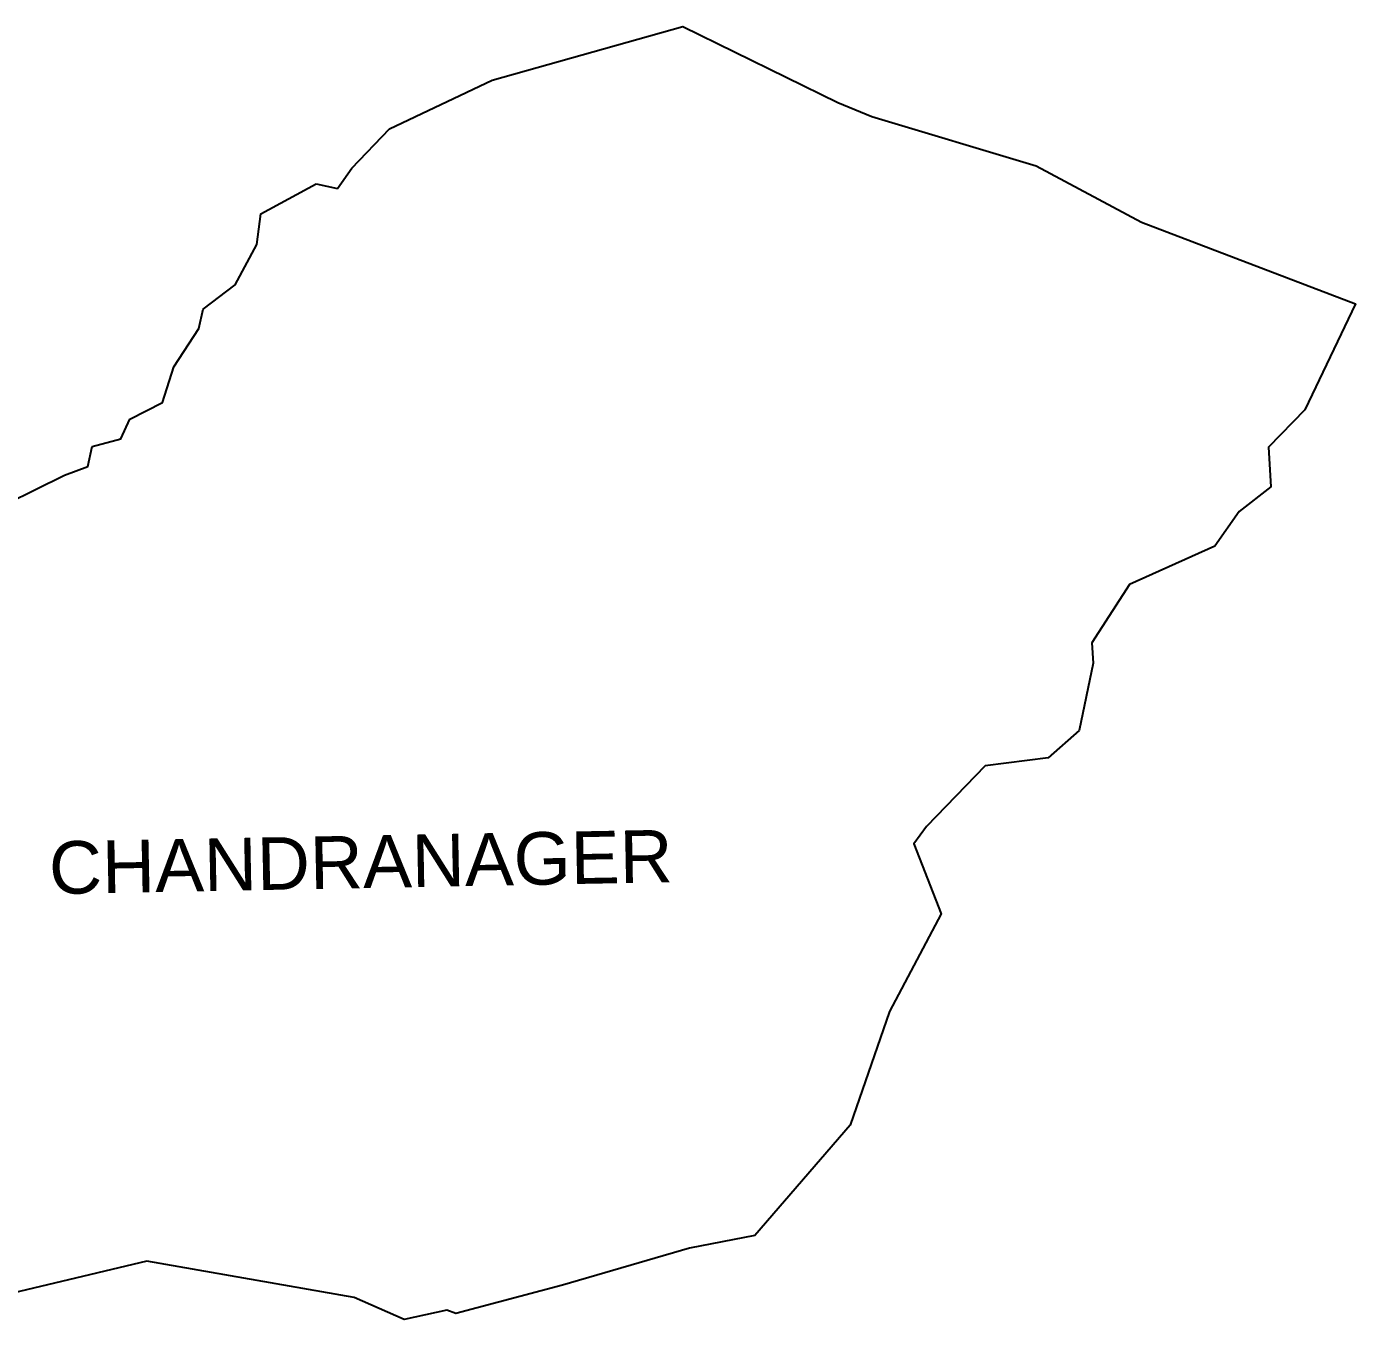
# Model space of a CAD drawing. Header units: metres. Extents: x 301053 to 306417, y 1960590 to 1964183.
# Drawn here: x 303666 to 306417, y 1961507 to 1964183 of the extents above; entities that cross this region are included whole.
import ezdxf

# ---------------------------------------------------------------- set-up
doc = ezdxf.new("R2010")
doc.units = ezdxf.units.M
doc.header["$MEASUREMENT"] = 0
doc.layers.add('VILLAGE NAME', color=250, linetype='Continuous')
doc.styles.get("Standard").update_dxf_attribs({"font": 'simplex.shx'})

msp = doc.modelspace()

# ---------------------------------------------------------------- linework, layer by layer
at = {"color": 6, "flags": 128}
for points in [[(304309.7, 1963848.4), (304339.5, 1963890.5), (304417.3, 1963971.4), (304629.6, 1964072.2), (305024.7, 1964183.3), (305345.6, 1964026.1), (305415.6, 1963997.1), (305755.9, 1963894.8), (305974.4, 1963778.2), (306417.1, 1963609.6), (306312.3, 1963389.9), (306237.2, 1963312.9), (306242, 1963230.5), (306176.4, 1963180), (306126.3, 1963107.7), (305949.3, 1963028.7), (305871.1, 1962907.6), (305873.9, 1962866), (305844.8, 1962726.3), (305780.6, 1962669.6), (305650.4, 1962653.1), (305529.1, 1962527.4), (305503, 1962491.8), (305559.6, 1962346.8), (305452.1, 1962145), (305370.8, 1961909.6), (305173.9, 1961681.1), (305038.3, 1961654.6), (304775.6, 1961578.3), (304554.4, 1961519.7), (304535.9, 1961526.7), (304447.8, 1961507.5), (304343.8, 1961552.5), (303914.9, 1961627.8), (303502.8, 1961530)], [(303564.5, 1963166.4), (303744.1, 1963255), (303792.7, 1963272.6), (303801.5, 1963314.2), (303860.6, 1963330.3), (303879.7, 1963371.1), (303947.2, 1963405.4), (303970.8, 1963479.1), (304022.5, 1963558.2), (304031.5, 1963598.5), (304097.6, 1963648.8), (304142.2, 1963732.5), (304151, 1963795.9), (304265.6, 1963857.6)], [(304265.6, 1963857.6), (304309.7, 1963848.4)]]:
    msp.add_lwpolyline(points, dxfattribs=at)

# ---------------------------------------------------------------- texts
at = {"layer": 'VILLAGE NAME', "insert": (303711.1, 1962496.4), "char_height": 108.748, "attachment_point": 1, "rotation": 1.1028}
msp.add_mtext_dynamic_manual_height_columns('{\\fArial|b0|i0|c0|p34;CHANDRANAGER}', width=1571.314, gutter_width=543.7, heights=[0], dxfattribs=at)

doc.saveas('drawing.dxf')
